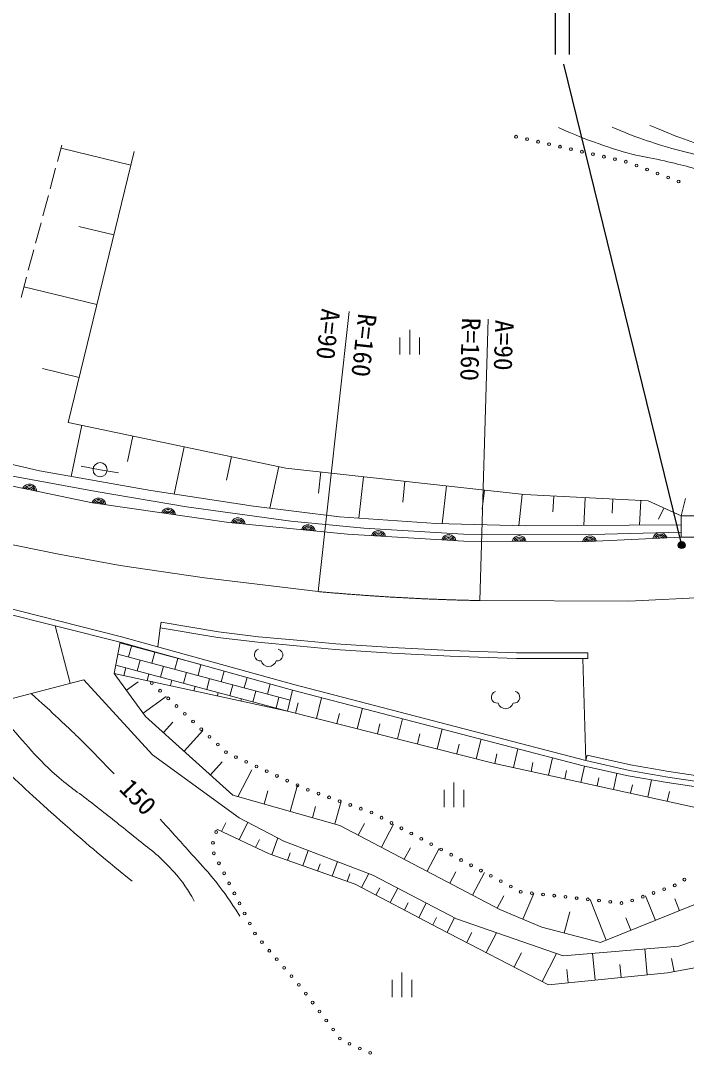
# Model space of a CAD drawing. Units: millimetres, scale not verified. Extents: x 40000 to 680000, y 20000 to 380000.
# Drawn here: x 477954 to 525216, y 241070 to 314467 of the extents above; entities that cross this region are included whole.
import ezdxf
from ezdxf.enums import TextEntityAlignment as Align

# ---------------------------------------------------------------- set-up
doc = ezdxf.new("R2010")
doc.units = ezdxf.units.MM
doc.header["$LTSCALE"] = 1000
doc.header["$PDMODE"] = 32
doc.header["$PDSIZE"] = 500
doc.linetypes.add('CHAIN', pattern=[18.5, 12, -1.5, 3.5, -1.5])
for name, color, linetype, lineweight in [('M-BMK', 2, 'CHAIN', 13), ('M-STR-HTXT', 7, 'Continuous', 13), ('M-STR-STRC', 7, 'Continuous', 25), ('M-WORK', 1, 'Continuous', 13)]:
    doc.layers.add(name, color=color, linetype=linetype, lineweight=lineweight)
doc.styles.add('ＭＳ ゴシック', font='')
doc.styles.get('ＭＳ ゴシック').set_extended_font_data('MS Gothic')

msp = doc.modelspace()

# ---------------------------------------------------------------- linework, layer by layer
at = {"layer": 'M-BMK'}
for p, q in [((474477, 277840), (480657, 276588)), ((480657, 276588), (485026, 275788)), ((485026, 275788), (490994, 274909)), ((490994, 274909), (499079, 273929)), ((510553, 273290), (521126, 273259)), ((521126, 273259), (530770, 273739))]:
    msp.add_line(p, q, dxfattribs=at)
msp.add_arc((513713, 433259), 160000, 264.75243, 268.86826, dxfattribs=at)
at = {"layer": 'M-STR-HTXT'}
for p, q in [((499079, 273929), (501281, 293808)), ((510553, 273290), (511144, 293281))]:
    msp.add_line(p, q, dxfattribs=at)
at = {"layer": 'M-STR-STRC'}
for p, q in [((515894, 315558), (515894, 312058)), ((516894, 315558), (516894, 312058)), ((524886, 277230), (516529, 311385))]:
    msp.add_line(p, q, dxfattribs=at)
for radius in [250, 200, 150, 100, 50, 20]:
    msp.add_circle((524886, 277230), radius, dxfattribs=at)
msp.add_point((524886, 277230), dxfattribs=at)
at = {"layer": 'M-WORK'}
for p, q in [((480876, 305629), (480565, 304468)), ((485765, 304208), (480818, 305410)), ((486001, 305180), (481326, 285939)), ((480436, 303985), (480048, 302536)), ((479919, 302053), (479531, 300604)), ((479402, 300121), (479014, 298672)), ((484563, 299261), (482089, 299862)), ((478885, 298189), (478497, 296740)), ((478368, 296257), (477980, 294808)), ((483361, 294313), (478184, 295571)), ((505575, 290755), (505575, 292505)), ((504875, 290755), (504875, 291980)), ((506275, 290755), (506275, 291980)), ((482103, 289137), (479515, 289766)), ((481326, 285939), (496791, 282702)), ((482305, 285734), (481546, 282109)), ((485929, 284975), (485550, 283163)), ((471460, 284306), (479293, 282508)), ((489553, 284217), (488850, 280856)), ((492914, 283513), (492562, 281833)), ((482260, 282831), (483592, 282583)), ((483592, 282583), (484907, 282352)), ((496274, 282810), (495653, 279844)), ((496791, 282702), (513694, 280814)), ((475929, 282386), (483309, 281027)), ((479293, 282508), (487205, 281109)), ((499277, 282424), (499109, 280918)), ((502289, 282088), (501959, 279136)), ((505241, 281758), (505076, 280282)), ((508193, 281428), (507892, 278741)), ((510880, 281128), (510730, 279784)), ((483309, 281027), (489729, 279935)), ((487205, 281109), (494478, 279990)), ((513568, 280828), (513319, 278603)), ((513694, 280814), (522506, 280364)), ((515802, 280706), (515745, 279588)), ((518038, 280592), (517937, 278622)), ((520008, 280491), (519958, 279506)), ((521979, 280391), (521890, 278650)), ((525165, 280541), (524844, 279298)), ((489729, 279935), (497135, 278923)), ((494478, 279990), (500592, 279231)), ((522506, 280364), (524844, 279298)), ((523611, 279860), (523250, 279067)), ((497135, 278923), (502330, 278443)), ((500592, 279231), (507465, 278751)), ((526531, 279298), (524844, 279298)), ((524844, 279298), (524844, 277788)), ((502330, 278443), (509390, 278017)), ((507465, 278751), (513779, 278592)), ((513779, 278592), (524844, 278671)), ((458091, 277534), (485109, 270723)), ((509390, 278017), (518528, 277990)), ((518528, 277990), (524844, 278150)), ((524844, 277788), (526531, 277788)), ((457992, 277146), (485007, 270336)), ((487868, 271364), (487935, 271758)), ((487935, 271758), (492011, 271069)), ((481470, 267418), (480396, 271499)), ((487868, 271364), (487690, 270006)), ((487868, 271364), (491953, 270673)), ((492011, 271069), (494835, 270722)), ((485007, 270336), (484599, 268123)), ((490651, 268768), (484997, 270283)), ((485020, 270333), (485006, 270281)), ((485007, 270336), (497251, 266934)), ((485109, 270723), (497355, 267320)), ((491953, 270673), (494793, 270325)), ((494793, 270325), (497808, 270058)), ((494835, 270722), (497845, 270456)), ((497845, 270456), (500323, 270216)), ((500323, 270216), (504319, 269950)), ((497086, 266215), (484851, 269494)), ((485827, 270061), (485620, 269288)), ((486658, 269878), (486648, 269841)), ((487469, 269621), (487262, 268848)), ((488296, 269422), (488290, 269401)), ((497808, 270058), (500290, 269818)), ((500290, 269818), (504295, 269551)), ((504295, 269551), (508458, 269337)), ((504319, 269950), (508475, 269737)), ((508475, 269737), (513163, 269577)), ((513163, 269577), (518225, 269577)), ((518225, 269577), (518225, 269177)), ((496907, 265435), (484706, 268704)), ((486441, 269068), (486234, 268295)), ((489111, 269181), (488904, 268408)), ((489934, 268967), (489932, 268961)), ((490753, 268740), (490546, 267968)), ((508458, 269337), (513157, 269177)), ((513157, 269177), (518225, 269177)), ((517857, 269177), (518080, 261924)), ((484599, 268123), (496907, 265435)), ((484599, 268123), (486824, 265062)), ((485413, 268515), (485268, 267977)), ((487055, 268075), (486931, 267614)), ((488083, 268628), (487876, 267855)), ((489725, 268188), (489518, 267415)), ((492391, 268284), (492188, 267528)), ((476262, 266047), (482437, 267672)), ((482437, 267672), (487315, 262327)), ((485471, 266923), (486289, 267517)), ((488697, 267635), (488594, 267251)), ((490339, 267195), (490256, 266887)), ((491367, 267748), (491160, 266975)), ((493009, 267308), (492802, 266535)), ((494029, 267829), (493830, 267088)), ((495667, 267374), (495472, 266648)), ((497355, 267320), (518080, 261924)), ((486660, 265288), (488295, 266476)), ((491981, 266755), (491919, 266524)), ((494651, 266868), (494444, 266095)), ((496907, 265435), (497251, 266934)), ((497251, 266934), (517986, 261535)), ((493623, 266315), (493582, 266161)), ((495265, 265875), (495245, 265798)), ((496293, 266428), (496086, 265655)), ((497478, 265291), (497664, 266028)), ((498952, 264920), (499324, 266394)), ((486824, 265062), (493018, 259468)), ((496907, 265435), (511512, 261755)), ((500403, 264554), (500586, 265280)), ((501855, 264188), (502221, 265640)), ((488086, 263922), (488749, 264657)), ((503284, 263828), (503464, 264543)), ((504713, 263468), (505073, 264897)), ((489554, 262596), (490881, 264064)), ((506119, 263114), (506296, 263817)), ((507526, 262759), (507880, 264166)), ((508911, 262411), (509085, 263103)), ((510295, 262062), (510644, 263446)), ((512951, 261437), (513245, 262769)), ((487315, 262327), (493475, 257865)), ((511619, 261731), (511766, 262397)), ((515430, 260890), (515703, 262129)), ((518167, 262314), (518080, 261924)), ((518167, 262314), (521250, 261627)), ((491426, 260905), (492271, 261841)), ((511512, 261755), (529763, 257724)), ((514190, 261163), (514327, 261783)), ((517736, 260380), (517991, 261534)), ((517986, 261535), (521094, 260842)), ((518080, 261924), (521172, 261234)), ((521250, 261627), (523975, 261152)), ((493380, 259365), (494371, 261270)), ((516583, 260635), (516710, 261212)), ((518885, 260126), (519012, 260701)), ((520034, 259873), (520288, 261022)), ((521094, 260842), (523847, 260362)), ((521172, 261234), (523911, 260757)), ((523911, 260757), (526297, 260404)), ((523975, 261152), (526348, 260801)), ((497084, 258321), (497607, 260173)), ((508012, 258615), (508012, 259840)), ((508712, 258615), (508712, 260365)), ((509412, 258615), (509412, 259840)), ((521255, 259603), (521390, 260214)), ((522476, 259333), (522746, 260554)), ((523847, 260362), (526245, 260007)), ((493018, 259468), (500624, 257323)), ((495232, 258843), (495493, 259769)), ((523865, 259027), (524018, 259721)), ((498669, 257874), (498893, 258667)), ((500254, 257427), (500701, 259012)), ((493475, 257865), (496646, 256213)), ((495598, 255298), (491890, 257047)), ((492222, 256891), (492518, 257519)), ((493478, 256298), (494071, 257554)), ((500624, 257323), (511973, 251355)), ((501926, 256638), (502357, 257459)), ((503567, 255775), (504431, 257417)), ((494634, 255753), (494907, 256331)), ((495798, 255228), (496224, 256433)), ((496646, 256213), (502955, 253798)), ((497990, 254454), (498377, 255550)), ((505193, 254920), (505621, 255733)), ((506819, 254065), (507674, 255691)), ((501712, 253141), (495598, 255298)), ((496894, 254841), (497088, 255389)), ((500073, 253719), (500440, 254760)), ((499032, 254086), (499215, 254607)), ((508429, 253219), (508852, 254024)), ((510039, 252372), (510886, 253982)), ((501132, 253345), (501319, 253875)), ((502162, 252906), (502680, 253903)), ((502955, 253798), (508896, 250681)), ((507646, 250024), (501712, 253141)), ((503181, 252377), (503446, 252886)), ((504200, 251847), (504730, 252866)), ((513617, 250665), (514385, 252495)), ((505211, 251322), (505474, 251828)), ((506222, 250797), (506748, 251808)), ((511795, 251449), (512257, 252327)), ((519534, 249180), (518378, 252059)), ((523028, 250584), (522326, 252331)), ((524733, 251268), (524391, 252121)), ((511973, 251355), (514956, 250103)), ((516552, 249684), (516946, 251184)), ((519112, 249011), (525746, 251675)), ((507225, 250275), (507486, 250777)), ((508229, 249754), (508750, 250757)), ((508896, 250681), (516462, 248070)), ((521281, 249882), (520930, 250756)), ((524694, 248762), (531301, 251000)), ((515438, 246008), (507646, 250024)), ((509622, 249030), (509984, 249727)), ((511015, 248306), (511739, 249699)), ((514956, 250103), (519112, 249011)), ((512995, 247277), (513509, 248267)), ((514974, 246249), (516003, 248228)), ((516462, 248070), (524694, 248762)), ((518738, 246335), (518549, 248245)), ((522447, 246703), (522263, 248558)), ((520593, 246519), (520501, 247447)), ((529345, 247866), (523890, 246847)), ((524344, 246931), (524168, 247871)), ((505026, 245129), (505026, 246879)), ((523890, 246847), (515438, 246008)), ((516828, 246145), (516733, 247101)), ((504326, 245129), (504326, 246354)), ((505726, 245129), (505726, 246354))]:
    msp.add_line(p, q, dxfattribs=at)
msp.add_lwpolyline([(524844, 277788), (518259, 277478), (509428, 277518), (501156, 277998), (492724, 278837), (483053, 280236), (471904, 282553), (458397, 286150), (445250, 289746), (434660, 292464), (427188, 294222), (418556, 296100), (410608, 297805)], dxfattribs=at)
for centre, radius in [((513127, 306227), 100), ((513907, 306050), 100), ((514687, 305872), 100), ((515467, 305694), 100), ((516247, 305517), 100), ((517027, 305339), 100), ((517807, 305161), 100), ((518587, 304984), 100), ((519367, 304806), 100), ((520147, 304629), 100), ((520927, 304451), 100), ((521678, 304177), 100), ((522426, 303894), 100), ((523174, 303610), 100), ((523922, 303326), 100), ((524670, 303042), 100), ((483592, 282583), 500), ((487265, 267436), 100), ((487850, 266891), 100), ((488436, 266345), 100), ((489021, 265799), 100), ((489606, 265254), 100), ((490191, 264708), 100), ((490776, 264163), 100), ((491361, 263617), 100), ((491946, 263071), 100), ((492531, 262526), 100), ((493242, 262168), 100), ((493970, 261836), 100), ((494697, 261503), 100), ((495425, 261170), 100), ((496152, 260838), 100), ((496880, 260505), 100), ((497607, 260173), 100), ((498340, 259853), 100), ((499094, 259584), 100), ((499847, 259316), 100), ((500601, 259048), 100), ((501355, 258779), 100), ((502109, 258511), 100), ((502862, 258243), 100), ((503571, 257874), 100), ((491834, 256855), 100), ((504278, 257498), 100), ((504984, 257122), 100), ((491608, 256088), 100), ((505690, 256747), 100), ((506396, 256371), 100), ((491666, 255347), 100), ((507103, 255995), 100), ((507809, 255619), 100), ((492031, 254635), 100), ((508515, 255243), 100), ((509221, 254868), 100), ((492396, 253924), 100), ((509928, 254492), 100), ((510634, 254116), 100), ((492761, 253212), 100), ((511340, 253740), 100), ((512046, 253365), 100), ((525078, 253474), 100), ((493126, 252500), 100), ((512753, 252989), 100), ((513459, 252613), 100), ((514249, 252510), 100), ((515044, 252423), 100), ((522883, 252529), 100), ((523637, 252797), 100), ((524391, 253065), 100), ((493491, 251788), 100), ((515840, 252336), 100), ((516635, 252249), 100), ((517430, 252162), 100), ((518225, 252075), 100), ((519021, 251988), 100), ((519816, 251901), 100), ((520611, 251814), 100), ((521376, 251993), 100), ((522129, 252261), 100), ((493856, 251076), 100), ((494222, 250365), 100), ((494587, 249653), 100), ((495085, 249031), 100), ((495609, 248427), 100), ((496134, 247823), 100), ((496658, 247218), 100), ((497183, 246614), 100), ((497707, 246010), 100), ((498199, 245379), 100), ((498683, 244743), 100), ((499167, 244106), 100), ((499651, 243469), 100), ((500136, 242832), 100), ((500620, 242195), 100), ((501301, 241809), 100), ((502034, 241489), 100), ((502768, 241170), 100)]:
    msp.add_circle(centre, radius, dxfattribs=at)
for centre, radius, start, end in [((478579, 281051), 512, 0.9367, 155.57593), ((478579, 281051), 410, 4.182, 152.33064), ((478579, 281051), 308, 9.71644, 146.79619), ((478579, 281051), 205, 21.53971, 134.97293), ((483486, 280059), 512, 4.45087, 159.0901), ((483486, 280059), 410, 7.69616, 155.8448), ((483486, 280059), 308, 13.23061, 150.31036), ((483486, 280059), 205, 25.05387, 138.48709), ((488435, 279344), 512, 4.45087, 159.0901), ((488435, 279344), 410, 7.69616, 155.8448), ((488435, 279344), 308, 13.23061, 150.31036), ((488435, 279344), 205, 25.05387, 138.48709), ((493392, 278658), 512, 6.99668, 161.63591), ((493392, 278658), 410, 10.24197, 158.39061), ((493392, 278658), 308, 15.77642, 152.85617), ((493392, 278658), 205, 27.59968, 141.0329), ((498368, 278162), 512, 6.99668, 161.63591), ((498368, 278162), 410, 10.24197, 158.39061), ((498368, 278162), 308, 15.77642, 152.85617), ((498368, 278162), 205, 27.59968, 141.0329), ((503355, 277758), 512, 9.3626, 164.00184), ((503355, 277758), 410, 12.6079, 160.75654), ((503355, 277758), 308, 18.14235, 155.22209), ((503355, 277758), 205, 29.96561, 143.39883), ((508346, 277468), 512, 9.3626, 164.00184), ((508346, 277468), 410, 12.6079, 160.75654), ((508346, 277468), 308, 18.14235, 155.22209), ((508346, 277468), 205, 29.96561, 143.39883), ((513351, 277388), 512, 12.42113, 167.06036), ((513351, 277388), 410, 15.66642, 163.81506), ((513351, 277388), 308, 21.20087, 158.28062), ((513351, 277388), 205, 33.02413, 146.45736), ((518356, 277370), 512, 15.37196, 170.01119), ((518356, 277370), 410, 18.61726, 166.7659), ((518356, 277370), 308, 24.15171, 161.23145), ((518356, 277370), 205, 35.97497, 149.40819), ((523351, 277605), 512, 15.37196, 170.01119), ((523351, 277605), 410, 18.61726, 166.7659), ((523351, 277605), 308, 24.15171, 161.23145), ((523351, 277605), 205, 35.97497, 149.40819), ((494974, 269431), 429, 108.61837, 276.79955), ((496145, 269425), 423, 262.70793, 77.42011), ((495558, 269166), 557, 196.71995, 343.28005), ((511797, 266434), 429, 108.61837, 276.79955), ((512968, 266428), 423, 262.70793, 77.42011), ((512381, 266169), 557, 196.71995, 343.28005)]:
    msp.add_arc(centre, radius, start, end, dxfattribs=at)
for points, knots in [([(516131, 306875), (517495, 306292), (517876, 306120), (519026, 305721), (519925, 305409), (520430, 305229), (521352, 304993), (522142, 304790), (522603, 304758), (523395, 304566), (524820, 304221), (525650, 304090), (527000, 303518), (527877, 303148), (528308, 302809), (529096, 302275), (529695, 301869), (530086, 301696), (530588, 301174), (530975, 300771), (531115, 300580), (531458, 300037)], [0, 0, 0, 0, 1, 1, 1, 2, 2, 2, 3, 3, 3, 4, 4, 4, 5, 5, 5, 6, 6, 6, 7, 7, 7, 7]), ([(532542, 300588), (532184, 301173), (532052, 301377), (531654, 301813), (531209, 302301), (530904, 302528), (530357, 302897), (529565, 303431), (529062, 303641), (528190, 304034), (527327, 304422), (526833, 304623), (525935, 304922), (525020, 305226), (524475, 305291), (523555, 305579), (522673, 305854), (522177, 306006), (521317, 306342), (520778, 306553), (520597, 306626), (519949, 306911)], [0, 0, 0, 0, 1, 1, 1, 2, 2, 2, 3, 3, 3, 4, 4, 4, 5, 5, 5, 6, 6, 6, 7, 7, 7, 7]), ([(522631, 307035), (523374, 306719), (523570, 306639), (524176, 306396), (525030, 306053), (525531, 305917), (526379, 305561), (527424, 305122), (527999, 304853), (529025, 304371), (530325, 303760), (531054, 303418), (532328, 302755), (533502, 302144), (534098, 301685), (535294, 301121), (536138, 300723), (536654, 300600), (537532, 300286), (538138, 300070), (538529, 300076), (539095, 299771), (539393, 299611), (539560, 299507), (539806, 299274), (539988, 299100), (540055, 299021), (540228, 298786)], [0, 0, 0, 0, 1, 1, 1, 2, 2, 2, 3, 3, 3, 4, 4, 4, 5, 5, 5, 6, 6, 6, 7, 7, 7, 8, 8, 8, 9, 9, 9, 9]), ([(468536, 268135), (469433, 267707), (469721, 267566), (470422, 267104), (471163, 266614), (471529, 266268), (472198, 265683), (473899, 264195), (474743, 263243), (476389, 261695), (478080, 260107), (479022, 259211), (480759, 257673), (482716, 255940), (483385, 255398), (485874, 253357)], [0, 0, 0, 0, 1, 1, 1, 2, 2, 2, 3, 3, 3, 4, 4, 4, 5, 5, 5, 5]), ([(478696, 266688), (479553, 265923), (479775, 265720), (480456, 265087), (481366, 264240), (481868, 263756), (482747, 262876), (483475, 262147), (483707, 261906), (484585, 260984)], [0, 0, 0, 0, 1, 1, 1, 2, 2, 2, 3, 3, 3, 3]), ([(475399, 266281), (475991, 265648), (476140, 265489), (476616, 264983), (478129, 263372), (478841, 262329), (480502, 260871), (481494, 260001), (482130, 259611), (483167, 258793), (484190, 257986), (484768, 257539), (485777, 256715), (486801, 255879), (487438, 255476), (488361, 254531), (488893, 253986), (489184, 253667), (489614, 253039), (489896, 252626), (489994, 252469), (490280, 251946)], [0, 0, 0, 0, 1, 1, 1, 2, 2, 2, 3, 3, 3, 4, 4, 4, 5, 5, 5, 6, 6, 6, 7, 7, 7, 7]), ([(487862, 257761), (489044, 256460), (489349, 256129), (490286, 255070), (490882, 254396), (491242, 254041), (491805, 253338), (492534, 252428), (492749, 252070), (493510, 250887)], [0, 0, 0, 0, 1, 1, 1, 2, 2, 2, 3, 3, 3, 3])]:
    msp.add_open_spline(points, degree=3, knots=knots, dxfattribs=at)

# ---------------------------------------------------------------- texts
at = {"layer": 'M-STR-HTXT', "style": 'ＭＳ ゴシック'}
for s, rotation, p in [('A=90', 263.681, (499790, 292204)), ('R=160', 263.681, (502335, 291413)), ('R=160', 268.305, (509887, 291125)), ('A=90', 268.305, (512258, 291418))]:
    msp.add_text(s, height=1320, rotation=rotation, dxfattribs=at).set_placement(p, align=Align.MIDDLE_CENTER)
at = {"layer": 'M-WORK', "style": 'ＭＳ ゴシック'}
msp.add_text('150', height=1320, rotation=314.578, dxfattribs=at).set_placement((486293, 259353), align=Align.MIDDLE_CENTER)

doc.saveas('drawing.dxf')
